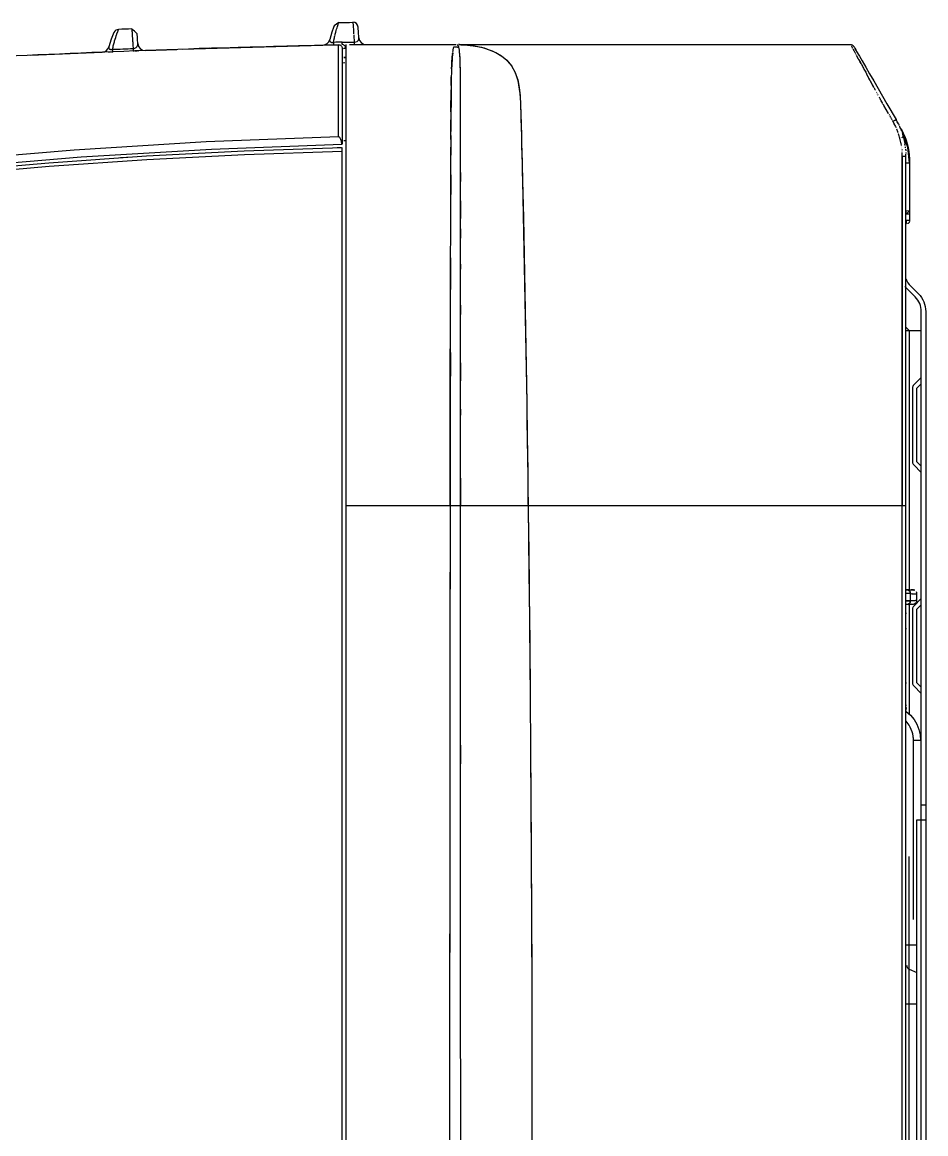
# Model space of a CAD drawing. Header units: millimetres. Extents: x 1291 to 5660, y 748 to 2981.
# Drawn here: x 2641.5 to 2764.1, y 1365.1 to 1515.9 of the extents above; entities that cross this region are included whole.
import ezdxf

# ---------------------------------------------------------------- set-up
doc = ezdxf.new("R2010")
doc.units = ezdxf.units.MM

msp = doc.modelspace()

# ---------------------------------------------------------------- linework, layer by layer
for p, q in [((2685.45, 1512.92), (2685.45, 1214.9)), ((2685.32, 1510.42), (2684.95, 1510.41)), ((2762.94, 1390.68), (2761.54, 1390.68)), ((2762.94, 1382.68), (2761.54, 1382.68))]:
    msp.add_line(p, q)
for points in [[(2654.43, 1514.57), (2654.48, 1514.69), (2654.52, 1514.79), (2654.55, 1514.87), (2654.57, 1514.93), (2654.59, 1514.96), (2654.59, 1514.97, 0.284727), (2653.97, 1514.56), (2653.87, 1514.32), (2653.61, 1513.66), (2653.29, 1512.62), (2653.27, 1512.51), (2653.29, 1512.41), (2653.32, 1512.36), (2653.37, 1512.31), (2653.4, 1512.29), (2653.44, 1512.28), (2653.46, 1512.27), (2653.49, 1512.26), (2653.54, 1512.26), (2653.67, 1512.26), (2653.73, 1512.26), (2653.79, 1512.27), (2653.82, 1512.43), (2653.85, 1512.58), (2653.88, 1512.73), (2653.95, 1513.02), (2654.02, 1513.28), (2654.06, 1513.41), (2654.13, 1513.65), (2654.2, 1513.87), (2654.26, 1514.08), (2654.32, 1514.26), (2654.35, 1514.34), (2654.38, 1514.42), (2654.39, 1514.46), (2654.41, 1514.5), (2654.42, 1514.53)], [(2684.95, 1512.92), (2684.95, 1512.94), (2684.95, 1513.25), (2685.76, 1513.25), (2686.57, 1513.25), (2686.81, 1513.27), (2686.98, 1513.33), (2687.08, 1513.41), (2687.15, 1513.5), (2687.21, 1513.67), (2687.22, 1513.85), (2687.16, 1514.64), (2687.12, 1515.13), (2687.11, 1515.3, 0.400604), (2686.4, 1515.95), (2686.4, 1515.94), (2686.4, 1515.93)], [(2663.21, 1512.29), (2682.31, 1512.85, 0.337907), (2683.25, 1513.61)], [(2667, 1512.41, 0.006167), (2620.33, 1510.31)], [(2642.63, 1511.47), (2652.36, 1511.88, 0.325766), (2653.28, 1512.62)], [(2653.72, 1511.93), (2653.8, 1511.94), (2653.8, 1512.03), (2653.79, 1512.27, -0.001278), (2656.57, 1512.38), (2656.58, 1512.13), (2656.58, 1512.04)], [(2657.21, 1513.04, 0.40506), (2658.24, 1512.11), (2662.51, 1512.26)], [(2667.03, 1512.42, -0.002646), (2684.44, 1512.9), (2682.83, 1512.85), (2681.22, 1512.8), (2679.33, 1512.75), (2677.44, 1512.69), (2675.64, 1512.64), (2673.84, 1512.58), (2672.31, 1512.54), (2670.81, 1512.5), (2669.74, 1512.47), (2668.72, 1512.45), (2668.12, 1512.43), (2667.6, 1512.42), (2667.31, 1512.42), (2667.21, 1512.41)], [(2760.95, 1214.9, 0.40885), (2761.45, 1215.4), (2761.45, 1497.98), (2761.45, 1498.03)], [(2761.43, 1481.09, 0.092202), (2762.08, 1480.16), (2763.15, 1479.09, -0.197761), (2764.14, 1476.68), (2764.14, 1224.08), (2763.54, 1224.08), (2763.54, 1476.68, 0.198333), (2762.72, 1478.67), (2761.31, 1480.08)], [(2763.54, 1467.73), (2762.52, 1466.71, 0.198635), (2762.34, 1466.29), (2762.34, 1456.28, 0.192002), (2762.52, 1455.86), (2763.54, 1454.83)], [(2763.54, 1437.73), (2762.52, 1436.7, 0.198635), (2762.34, 1436.28), (2762.34, 1426.28, 0.193935), (2762.52, 1425.86), (2763.54, 1424.83)], [(2761.45, 1224.32), (2762.45, 1224.49), (2762.48, 1224.32), (2762.55, 1223.9, 0.364703), (2763.54, 1225.09), (2762.94, 1225.09), (2762.94, 1407.69), (2764.14, 1407.69)], [(2761.54, 1387.97, 0.295632), (2761.9, 1387.42), (2762.94, 1386.95)]]:
    msp.add_lwpolyline(points, format="xyb")
for points in [[(2684.34, 1515.47), (2684.35, 1515.5), (2684.4, 1515.62), (2684.46, 1515.8), (2684.48, 1515.86), (2684.49, 1515.89), (2684.49, 1515.9), (2683.86, 1515.46), (2683.77, 1515.24), (2683.54, 1514.61), (2683.26, 1513.61), (2683.24, 1513.5), (2683.26, 1513.4), (2683.28, 1513.34), (2683.34, 1513.29), (2683.39, 1513.25), (2683.47, 1513.23), (2683.51, 1513.22), (2683.6, 1513.21), (2683.65, 1513.21), (2683.71, 1513.21), (2683.77, 1513.22), (2683.82, 1513.52), (2683.89, 1513.82), (2683.92, 1513.96), (2683.95, 1514.09)], [(2683.96, 1514.16), (2683.98, 1514.22), (2684.01, 1514.35), (2684.08, 1514.59), (2684.13, 1514.81), (2684.19, 1515.01), (2684.25, 1515.19), (2684.3, 1515.36), (2684.32, 1515.4), (2684.33, 1515.44)], [(2686.4, 1515.9), (2686.41, 1515.85), (2686.41, 1515.77), (2686.42, 1515.67), (2686.43, 1515.54), (2686.43, 1515.49), (2686.43, 1515.48)], [(2686.43, 1515.44), (2686.44, 1515.4), (2686.44, 1515.32), (2686.45, 1515.24), (2686.46, 1515.05), (2686.47, 1514.85), (2686.48, 1514.64), (2686.5, 1514.39)], [(2686.51, 1514.26), (2686.51, 1514.2)], [(2686.52, 1514.13), (2686.52, 1513.99), (2686.53, 1513.85), (2686.55, 1513.56), (2686.57, 1513.25), (2686.57, 1513.01), (2686.56, 1512.92)], [(2653.18, 1511.91), (2653.32, 1511.92)], [(2653.38, 1511.92), (2653.4, 1511.92), (2653.47, 1511.92)], [(2653.55, 1511.93), (2653.64, 1511.93)], [(2656.58, 1512.05), (2656.68, 1512.05)], [(2656.79, 1512.05), (2656.99, 1512.06), (2657.03, 1512.06), (2657.08, 1512.07)], [(2657.18, 1512.07), (2657.29, 1512.07)], [(2684.44, 1500.39), (2684.44, 1503.5), (2684.43, 1505.05), (2684.43, 1506.57), (2684.42, 1508.03), (2684.42, 1509.39), (2684.42, 1510.55), (2684.42, 1511.46), (2684.42, 1512.1), (2684.43, 1512.5), (2684.43, 1512.74), (2684.43, 1512.85), (2684.44, 1512.9), (2684.54, 1512.9), (2684.63, 1512.86), (2684.72, 1512.82), (2684.8, 1512.76), (2684.87, 1512.68), (2684.91, 1512.59), (2684.94, 1512.5), (2684.95, 1512.4), (2684.96, 1512.4), (2685.06, 1512.4), (2685.13, 1512.41)], [(2684.95, 1512.4), (2684.95, 1499.41), (2684.9, 1499.41)], [(2685.4, 1512.52), (2685.37, 1512.6), (2685.34, 1512.67), (2685.29, 1512.74), (2685.24, 1512.8), (2685.17, 1512.85), (2685.11, 1512.88), (2685.03, 1512.91), (2684.95, 1512.91)], [(2685.21, 1512.41), (2685.23, 1512.41), (2685.35, 1512.41), (2685.41, 1512.42)], [(2685.41, 1512.46), (2685.4, 1512.49)], [(2685.95, 1512.92), (2700.37, 1512.92)], [(2699.96, 1511.88), (2699.99, 1512.05), (2700.01, 1512.21), (2700.06, 1512.45), (2700.11, 1512.62), (2700.28, 1512.61), (2700.44, 1512.59), (2700.6, 1512.56), (2700.76, 1512.51), (2700.71, 1512.64), (2700.67, 1512.73), (2700.63, 1512.8)], [(2700.28, 1512.61), (2700.43, 1512.59)], [(2700.48, 1512.91), (2700.5, 1512.91), (2700.53, 1512.9)], [(2700.48, 1512.91), (2700.5, 1512.91), (2700.53, 1512.9), (2700.56, 1512.88), (2700.59, 1512.84), (2700.63, 1512.8), (2700.66, 1512.73), (2700.71, 1512.64), (2700.75, 1512.51), (2700.77, 1512.45), (2700.78, 1512.39)], [(2700.56, 1512.88), (2700.59, 1512.84)], [(2700.85, 1512.91), (2700.72, 1512.91), (2753.95, 1512.91), (2754.01, 1512.91), (2754.08, 1512.9), (2754.14, 1512.87), (2754.2, 1512.85), (2754.25, 1512.81), (2754.3, 1512.77), (2754.34, 1512.72), (2754.38, 1512.66), (2754.41, 1512.61), (2754.43, 1512.57), (2754.47, 1512.52), (2754.51, 1512.44), (2754.64, 1512.22), (2754.84, 1511.86), (2754.97, 1511.63), (2755.13, 1511.36), (2755.32, 1511.04), (2755.52, 1510.69), (2755.99, 1509.87), (2756.52, 1508.96), (2757.08, 1507.98), (2757.67, 1506.96), (2758.27, 1505.92), (2758.88, 1504.87), (2760.12, 1502.73)], [(2700.77, 1512.45), (2700.78, 1512.39), (2700.79, 1512.32), (2700.8, 1512.25), (2700.82, 1512.08), (2700.84, 1511.88), (2700.86, 1511.66), (2700.88, 1511.4), (2700.89, 1511.25), (2700.89, 1511.1), (2700.9, 1510.94), (2700.91, 1510.76), (2700.92, 1510.39), (2700.93, 1509.98), (2700.94, 1509.77), (2700.94, 1509.14), (2700.95, 1508.88), (2700.95, 1508.36), (2700.96, 1507.82)], [(2700.79, 1512.32), (2700.8, 1512.24), (2700.81, 1512.16), (2700.82, 1512.07)], [(2700.8, 1512.91), (2700.86, 1512.91)], [(2700.83, 1511.97), (2700.84, 1511.86), (2700.86, 1511.62), (2700.88, 1511.35), (2700.89, 1511.19), (2700.89, 1511.03), (2700.9, 1510.86), (2700.91, 1510.67), (2700.93, 1510.28), (2700.93, 1509.85), (2700.94, 1509.62), (2700.95, 1509.07), (2700.95, 1508.57), (2700.96, 1508.05), (2700.98, 1242.47)], [(2700.92, 1512.91), (2701.04, 1512.9), (2701.17, 1512.9), (2701.28, 1512.89), (2701.4, 1512.89), (2701.56, 1512.88), (2701.74, 1512.86), (2702.11, 1512.83), (2702.45, 1512.8), (2703.86, 1512.55), (2705.31, 1512.07), (2706.03, 1511.72), (2706.73, 1511.26), (2707.39, 1510.68), (2707.97, 1509.97), (2708.43, 1509.1), (2708.76, 1508.13), (2708.96, 1507.07), (2709.08, 1505.94), (2709.15, 1504.74), (2709.19, 1503.58), (2709.2, 1503.05), (2709.22, 1502.5), (2709.23, 1501.92), (2709.25, 1501.35), (2709.26, 1500.81), (2709.27, 1500.29), (2709.29, 1499.74), (2709.3, 1499.15), (2709.33, 1497.93), (2709.36, 1496.72), (2709.41, 1494.39), (2709.47, 1492.09), (2709.52, 1489.77), (2709.57, 1487.45), (2709.66, 1482.81), (2709.79, 1475.86), (2709.84, 1473.56), (2709.88, 1471.26), (2709.92, 1468.93), (2709.99, 1464.27), (2710.05, 1459.68), (2710.08, 1457.38), (2710.12, 1455.04), (2710.15, 1452.68), (2710.18, 1450.35)], [(2700.98, 1512.91), (2701.12, 1512.9), (2701.37, 1512.89), (2701.53, 1512.88), (2701.72, 1512.86), (2701.93, 1512.85), (2702.31, 1512.81), (2702.68, 1512.77), (2704.23, 1512.46), (2705.79, 1511.85), (2706.55, 1511.39), (2707.28, 1510.79), (2707.93, 1510.03), (2708.43, 1509.11), (2708.77, 1508.05), (2708.98, 1506.88), (2709.05, 1506.28), (2709.09, 1505.65), (2709.13, 1505), (2709.16, 1504.34), (2709.18, 1503.72), (2709.2, 1503.14), (2709.21, 1502.55), (2709.23, 1501.92), (2709.26, 1500.73), (2709.29, 1499.55), (2709.32, 1498.25), (2709.36, 1496.92), (2709.38, 1495.65), (2709.41, 1494.4), (2709.53, 1489.39), (2709.63, 1484.36), (2709.68, 1481.85), (2709.77, 1476.83), (2709.82, 1474.33), (2709.86, 1471.84), (2709.91, 1469.33), (2709.95, 1466.81), (2709.98, 1464.29), (2710.02, 1461.79), (2710.06, 1459.31), (2710.1, 1456.81), (2710.13, 1454.26), (2710.16, 1451.72), (2710.19, 1449.21), (2710.22, 1446.71), (2710.26, 1444.21), (2710.46, 1424.14), (2710.59, 1404.07), (2710.64, 1394.04), (2710.67, 1384.01), (2710.69, 1373.95), (2710.7, 1363.91)], [(2753.99, 1512.85), (2753.98, 1512.85)], [(2754.01, 1512.91), (2754.07, 1512.9), (2754.14, 1512.88), (2754.19, 1512.85), (2754.25, 1512.81), (2754.3, 1512.76)], [(2754.06, 1512.72), (2754.05, 1512.72)], [(2754.15, 1512.56), (2754.13, 1512.6), (2754.11, 1512.63), (2754.09, 1512.66), (2754.07, 1512.69)], [(2754.22, 1512.44), (2754.19, 1512.48), (2754.17, 1512.52)], [(2754.22, 1512.44), (2754.19, 1512.48)], [(2754.64, 1511.66), (2754.6, 1511.73), (2754.57, 1511.81), (2754.53, 1511.87), (2754.43, 1512.07), (2754.4, 1512.13), (2754.36, 1512.18), (2754.34, 1512.24), (2754.3, 1512.29), (2754.27, 1512.34)], [(2754.43, 1512.07), (2754.39, 1512.13)], [(2754.51, 1512.44), (2754.63, 1512.22), (2754.84, 1511.86), (2754.97, 1511.63), (2755.14, 1511.36)], [(2685.13, 1510.42), (2685.1, 1510.41)], [(2685.15, 1511.21), (2685.45, 1511.21)], [(2685.43, 1511.1), (2685.15, 1511.11)], [(2699.92, 1511.58), (2699.93, 1511.69), (2699.95, 1511.79), (2699.94, 1511.69), (2699.92, 1511.58), (2699.91, 1511.47), (2699.89, 1511.24), (2699.87, 1511), (2699.85, 1510.87), (2699.85, 1510.73), (2699.83, 1510.45), (2699.81, 1510.13), (2699.79, 1509.63), (2699.77, 1509.1), (2699.75, 1508.53), (2699.74, 1507.96), (2699.73, 1507.36), (2699.73, 1506.76), (2699.72, 1505.82), (2699.72, 1504.91), (2699.71, 1503.8), (2699.71, 1502.71)], [(2699.79, 1509.63), (2699.81, 1510.14), (2699.83, 1510.44), (2699.84, 1510.73), (2699.86, 1511), (2699.89, 1511.25), (2699.91, 1511.47)], [(2754.6, 1511.73), (2754.56, 1511.81)], [(2754.72, 1511.51), (2754.68, 1511.59)], [(2755.08, 1510.85), (2755.02, 1510.94), (2754.76, 1511.44), (2754.8, 1511.35)], [(2754.85, 1511.27), (2754.81, 1511.35)], [(2754.98, 1511.02), (2754.94, 1511.11), (2754.89, 1511.19)], [(2755.03, 1510.94), (2755.07, 1510.85), (2755.27, 1510.49), (2755.34, 1510.36), (2755.4, 1510.24), (2755.47, 1510.11), (2755.54, 1509.98), (2755.62, 1509.85), (2755.69, 1509.71), (2755.76, 1509.57), (2755.83, 1509.44), (2755.91, 1509.3), (2755.99, 1509.16), (2756.06, 1509.02), (2756.09, 1508.97), (2756.12, 1508.92), (2757.11, 1507.09), (2756.69, 1507.86), (2756.66, 1507.91)], [(2755.34, 1510.36), (2755.27, 1510.49), (2755.2, 1510.61)], [(2755.52, 1510.69), (2755.99, 1509.87), (2756.52, 1508.96), (2757.08, 1507.98), (2757.67, 1506.96)], [(2699.73, 1507.36), (2699.74, 1507.96), (2699.75, 1508.53)], [(2700.96, 1507.52), (2700.96, 1507.25)], [(2756.22, 1508.72), (2756.19, 1508.77)], [(2756.33, 1508.52), (2756.3, 1508.57), (2756.28, 1508.62), (2756.31, 1508.57)], [(2756.54, 1508.14), (2756.42, 1508.36)], [(2756.51, 1508.2), (2756.48, 1508.25), (2756.45, 1508.3)], [(2756.63, 1507.97), (2756.6, 1508.03)], [(2756.75, 1507.74), (2756.73, 1507.8)], [(2756.79, 1507.69), (2756.76, 1507.74)], [(2756.98, 1507.33), (2756.95, 1507.39)], [(2699.71, 1503.8), (2699.71, 1504.91), (2699.72, 1505.82), (2699.73, 1506.76)], [(2700.96, 1505.86), (2700.97, 1505.57)], [(2757.08, 1507.14), (2757.05, 1507.21)], [(2757.19, 1506.96), (2757.15, 1507.02)], [(2757.24, 1506.85), (2757.22, 1506.9), (2757.18, 1506.96)], [(2757.31, 1506.73), (2757.29, 1506.77), (2757.27, 1506.81)], [(2757.49, 1506.4), (2757.47, 1506.44)], [(2757.6, 1506.19), (2757.58, 1506.24)], [(2757.69, 1506.03), (2757.67, 1506.07), (2757.64, 1506.11)], [(2757.69, 1506.03), (2757.67, 1506.07)], [(2758.27, 1505.92), (2758.88, 1504.87)], [(2700.96, 1504.94), (2700.97, 1504.35)], [(2757.88, 1505.69), (2757.85, 1505.73), (2757.84, 1505.76), (2757.92, 1505.61)], [(2757.9, 1505.65), (2757.86, 1505.73)], [(2758.02, 1505.43), (2758.01, 1505.47), (2757.98, 1505.5), (2757.96, 1505.53)], [(2758.32, 1504.9), (2758.3, 1504.93), (2758.06, 1505.35)], [(2758.11, 1505.28), (2758.08, 1505.32)], [(2758.14, 1505.21), (2758.13, 1505.25)], [(2758.26, 1505), (2758.24, 1505.04)], [(2758.38, 1504.8), (2758.36, 1504.83)], [(2758.44, 1504.7), (2758.42, 1504.73), (2758.4, 1504.76)], [(2758.49, 1504.61), (2758.47, 1504.66)], [(2759.09, 1503.55), (2758.47, 1504.65)], [(2758.68, 1504.29), (2758.65, 1504.34)], [(2758.7, 1504.25), (2758.67, 1504.29)], [(2758.78, 1504.11), (2758.76, 1504.16)], [(2758.92, 1503.88), (2758.88, 1503.92), (2758.86, 1503.97), (2758.83, 1504.02)], [(2758.96, 1503.79), (2758.94, 1503.83)], [(2759.01, 1503.69), (2758.98, 1503.74)], [(2759.09, 1503.55), (2759.07, 1503.6)], [(2759.22, 1503.32), (2759.2, 1503.37), (2759.17, 1503.42)], [(2759.3, 1503.18), (2759.28, 1503.23)], [(2759.37, 1503.05), (2759.35, 1503.1), (2759.32, 1503.14)], [(2759.35, 1503.09), (2759.33, 1503.14)], [(2759.43, 1502.96), (2759.4, 1503)], [(2759.58, 1502.69), (2759.55, 1502.73), (2759.48, 1502.86)], [(2699.7, 1500.05), (2699.7, 1500.59), (2699.71, 1502.71), (2699.7, 1501.91)], [(2699.71, 1501.91), (2699.7, 1501.12)], [(2700.97, 1501.57), (2700.97, 1501.37)], [(2759.58, 1502.69), (2759.56, 1502.73)], [(2759.66, 1502.55), (2759.63, 1502.6)], [(2759.7, 1502.48), (2759.68, 1502.5), (2759.99, 1502.67), (2760.11, 1502.73), (2760.12, 1502.71), (2760.14, 1502.69), (2760.15, 1502.67)], [(2759.89, 1502.13), (2759.68, 1502.5)], [(2759.84, 1502.22), (2759.82, 1502.25)], [(2759.87, 1502.15), (2759.86, 1502.18)], [(2760.06, 1501.78), (2759.87, 1502.16)], [(2759.99, 1501.92), (2759.98, 1501.94)], [(2760.14, 1502.69), (2760.12, 1502.71), (2760.11, 1502.73), (2759.99, 1502.67)], [(2760.02, 1501.88), (2760, 1501.9)], [(2760.05, 1501.8), (2760.04, 1501.83), (2760.03, 1501.85)], [(2760.05, 1501.81), (2760.04, 1501.83)], [(2760.11, 1501.69), (2760.09, 1501.71)], [(2760.14, 1501.61), (2760.12, 1501.64)], [(2760.16, 1502.65), (2760.15, 1502.67)], [(2760.18, 1501.52), (2760.16, 1501.54)], [(2760.19, 1502.6), (2760.2, 1502.58), (2760.22, 1502.55)], [(2760.23, 1502.53), (2760.22, 1502.56), (2760.2, 1502.57)], [(2760.36, 1501.05), (2760.21, 1501.45)], [(2760.23, 1501.37), (2760.23, 1501.4), (2760.22, 1501.42)], [(2760.24, 1502.5), (2760.26, 1502.48)], [(2760.26, 1501.33), (2760.25, 1501.35)], [(2760.27, 1502.45), (2760.28, 1502.43), (2760.3, 1502.4)], [(2760.46, 1502.14), (2760.37, 1502.3), (2760.28, 1502.45)], [(2760.31, 1502.37), (2760.32, 1502.34), (2760.34, 1502.32)], [(2760.37, 1502.27), (2760.36, 1502.29)], [(2760.41, 1502.18), (2760.43, 1502.14), (2760.45, 1502.11)], [(2760.48, 1502.05), (2760.49, 1502.02)], [(2760.55, 1501.9), (2760.53, 1501.92)], [(2760.58, 1501.83), (2760.59, 1501.79), (2760.6, 1501.75), (2760.63, 1501.72), (2760.64, 1501.68), (2760.66, 1501.64)], [(2760.68, 1501.57), (2760.67, 1501.61)], [(2760.67, 1501.61), (2760.68, 1501.57), (2760.7, 1501.53)], [(2760.75, 1501.42), (2760.73, 1501.46), (2760.75, 1501.42), (2760.77, 1501.38)], [(2760.8, 1501.3), (2760.81, 1501.26), (2760.83, 1501.22), (2760.85, 1501.17)], [(2760.82, 1501.5), (2760.82, 1501.51), (2760.81, 1501.51), (2760.81, 1501.51)], [(2760.88, 1501.38), (2760.87, 1501.4), (2760.84, 1501.46)], [(2761.46, 1496.87), (2761.95, 1496.87), (2761.73, 1498.93), (2761.1, 1500.91), (2760.87, 1501.4), (2760.87, 1501.4), (2761.1, 1500.91)], [(2761.09, 1500.93), (2761.08, 1500.96), (2761.06, 1500.99), (2761.05, 1501.02), (2761.04, 1501.04), (2760.99, 1501.14), (2760.94, 1501.24), (2760.92, 1501.29), (2760.91, 1501.33), (2760.9, 1501.35), (2760.89, 1501.37)], [(2631.88, 1496.2), (2649.51, 1497.66), (2667.19, 1498.73), (2684.9, 1499.41), (2684.88, 1499.53), (2684.86, 1499.66), (2684.83, 1499.79), (2684.8, 1499.91), (2684.77, 1500.01), (2684.73, 1500.1), (2684.68, 1500.19), (2684.63, 1500.28), (2684.6, 1500.31), (2684.57, 1500.33), (2684.53, 1500.36), (2684.5, 1500.38), (2684.48, 1500.39), (2684.44, 1500.39), (2666.49, 1499.7), (2648.59, 1498.6), (2630.73, 1497.1)], [(2685.15, 1499.88), (2685.45, 1499.88)], [(2699.7, 1500.58), (2699.7, 1500.05), (2699.7, 1498.98), (2699.69, 1497.9)], [(2760.31, 1501.17), (2760.31, 1501.2)], [(2760.35, 1501.08), (2760.34, 1501.11)], [(2760.38, 1501), (2760.37, 1501.03), (2760.36, 1501.05), (2760.36, 1501.08)], [(2760.47, 1500.75), (2760.46, 1500.77), (2760.45, 1500.8)], [(2760.48, 1500.7), (2760.48, 1500.73)], [(2760.85, 1499.21), (2760.84, 1499.24), (2760.48, 1500.72)], [(2760.51, 1500.63), (2760.49, 1500.68)], [(2760.54, 1500.5), (2760.53, 1500.53)], [(2760.58, 1500.37), (2760.57, 1500.4)], [(2760.59, 1500.35), (2760.58, 1500.37)], [(2760.61, 1500.25), (2760.61, 1500.28)], [(2760.64, 1500.15), (2760.64, 1500.18)], [(2760.67, 1500.05), (2760.66, 1500.08)], [(2760.68, 1499.98), (2760.68, 1500)], [(2760.71, 1499.88), (2760.71, 1499.91)], [(2760.89, 1501.05), (2760.88, 1501.09)], [(2760.96, 1500.32), (2760.94, 1500.32), (2760.92, 1500.29), (2760.89, 1500.27), (2760.92, 1500.3), (2760.94, 1500.31), (2760.96, 1500.33), (2760.99, 1500.35)], [(2760.92, 1500.96), (2760.93, 1500.92), (2760.98, 1500.76), (2761.04, 1500.6), (2761.09, 1500.42), (2761.13, 1500.25)], [(2761.04, 1500.41), (2761.02, 1500.38), (2760.99, 1500.35)], [(2761.04, 1500.59), (2761.09, 1500.42), (2761.13, 1500.26), (2761.18, 1500.07), (2761.22, 1499.89), (2761.3, 1499.49)], [(2761.04, 1500.41), (2761.06, 1500.44)], [(2761.14, 1500.67), (2761.14, 1500.64), (2761.13, 1500.58), (2761.12, 1500.55), (2761.1, 1500.52), (2761.09, 1500.48)], [(2761.09, 1500.48), (2761.1, 1500.52)], [(2761.1, 1500.9), (2761.1, 1500.91), (2761.3, 1500.43), (2761.47, 1499.94), (2761.62, 1499.44), (2761.74, 1498.93), (2761.83, 1498.42), (2761.9, 1497.91), (2761.94, 1497.39), (2761.95, 1496.87), (2761.95, 1488.98)], [(2761.1, 1500.9), (2761.11, 1500.9)], [(2761.13, 1500.8), (2761.14, 1500.78)], [(2761.14, 1500.76), (2761.14, 1500.75), (2761.14, 1500.66), (2761.14, 1500.64), (2761.13, 1500.62), (2761.13, 1500.58)], [(2684.95, 1498.42), (2671.67, 1497.95), (2658.41, 1497.26), (2645.17, 1496.35), (2631.95, 1495.21), (2618.77, 1493.86), (2605.6, 1492.27), (2592.46, 1490.47), (2579.34, 1488.44), (2578.32, 1488.26), (2577.32, 1488.03), (2576.32, 1487.76), (2575.34, 1487.45), (2574.37, 1487.11), (2573.42, 1486.72)], [(2684.95, 1214.9), (2684.95, 1498.91), (2671.66, 1498.44), (2658.39, 1497.75), (2645.15, 1496.84), (2631.93, 1495.7)], [(2684.87, 1498.91), (2684.26, 1498.89)], [(2699.59, 1450.35), (2699.6, 1454.3), (2699.61, 1458.24), (2699.61, 1464.68), (2699.68, 1492.55), (2699.69, 1495.22), (2699.69, 1497.91), (2699.7, 1498.98)], [(2760.78, 1499.56), (2760.77, 1499.58), (2760.77, 1499.61), (2760.77, 1499.63)], [(2760.79, 1499.51), (2760.78, 1499.53)], [(2760.86, 1499.12), (2760.85, 1499.14)], [(2760.89, 1498.89), (2760.89, 1498.91)], [(2760.91, 1498.76), (2760.9, 1498.78)], [(2760.92, 1498.63), (2760.91, 1498.66)], [(2760.92, 1498.58), (2760.92, 1498.61)], [(2760.92, 1498.53), (2760.92, 1498.56)], [(2760.94, 1498.32), (2760.93, 1498.34)], [(2761.26, 1499.69), (2761.3, 1499.5), (2761.3, 1499.45)], [(2761.31, 1499.41), (2761.32, 1499.37), (2761.32, 1499.32), (2761.33, 1499.28)], [(2761.32, 1499.32), (2761.32, 1499.36)], [(2761.34, 1499.19), (2761.35, 1499.15), (2761.35, 1499.11)], [(2761.38, 1498.92), (2761.38, 1498.98)], [(2761.39, 1498.83), (2761.4, 1498.79)], [(2761.41, 1498.7), (2761.4, 1498.74)], [(2761.41, 1498.7), (2761.41, 1498.65)], [(2761.42, 1498.61), (2761.42, 1498.56), (2761.42, 1498.51)], [(2761.43, 1498.28), (2761.44, 1498.23)], [(2656.48, 1497.63), (2654.87, 1497.53)], [(2700.97, 1496.83), (2700.98, 1494.31)], [(2760.95, 1281.9), (2760.95, 1483.48), (2760.95, 1483.86), (2760.94, 1498.24)], [(2760.95, 1498.11), (2760.94, 1498.13)], [(2761.45, 1497.73), (2760.95, 1497.73), (2760.94, 1450.35)], [(2760.95, 1497.95), (2760.95, 1497.97)], [(2761.44, 1498.18), (2761.45, 1498.13)], [(2699.69, 1495.22), (2699.68, 1492.55)], [(2700.97, 1493.04), (2700.98, 1490.46)], [(2699.67, 1488.26), (2699.67, 1490.4)], [(2700.98, 1490.55), (2700.98, 1489.31)], [(2761.45, 1490.38), (2761.95, 1490.37), (2761.82, 1490.21), (2761.5, 1489.88), (2761.49, 1490.24), (2761.46, 1490.38)], [(2761.95, 1489.88), (2761.5, 1489.88)], [(2761.93, 1490.02), (2761.94, 1490.01)], [(2700.98, 1487.91), (2700.98, 1486.63)], [(2761.95, 1489.05), (2761.5, 1489.05), (2761.49, 1488.69), (2761.46, 1488.54)], [(2761.55, 1488.55), (2761.52, 1488.55), (2761.51, 1488.54)], [(2761.54, 1488.55), (2761.54, 1488.55)], [(2761.76, 1488.65), (2761.73, 1488.63), (2761.71, 1488.62), (2761.69, 1488.6)], [(2761.69, 1488.6), (2761.71, 1488.61)], [(2761.75, 1488.64), (2761.76, 1488.65), (2761.79, 1488.67)], [(2761.9, 1488.82), (2761.89, 1488.81), (2761.88, 1488.79), (2761.87, 1488.77), (2761.85, 1488.75), (2761.83, 1488.72), (2761.79, 1488.68)], [(2761.92, 1488.88), (2761.92, 1488.86), (2761.91, 1488.84), (2761.92, 1488.86)], [(2699.66, 1483.98), (2699.65, 1479.68)], [(2700.98, 1483.09), (2700.99, 1482.45)], [(2700.98, 1477.55), (2700.99, 1476.27)], [(2699.63, 1471.11), (2699.64, 1475.4)], [(2763.54, 1474.08), (2761.93, 1474.08), (2761.45, 1474.57)], [(2761.91, 1474.08), (2761.89, 1474.09), (2761.82, 1474.08), (2761.56, 1474.08), (2761.54, 1474.08)], [(2761.9, 1474.08), (2761.9, 1438.88)], [(2699.63, 1471.11), (2699.61, 1464.67), (2699.61, 1458.25), (2699.59, 1449.67), (2699.58, 1441.09), (2699.57, 1436.8), (2699.56, 1423.94), (2699.54, 1411.08), (2699.53, 1398.21), (2699.52, 1381.06), (2699.52, 1347.13)], [(2700.99, 1469.73), (2700.99, 1467.28)], [(2763.54, 1455.68), (2762.94, 1456.28), (2762.94, 1466.29), (2763.54, 1466.88)], [(2700.99, 1463.42), (2701, 1462.59)], [(2700.99, 1454.08), (2701, 1450.35)], [(2685.45, 1450.35), (2699.98, 1450.35), (2700.35, 1450.35), (2700.7, 1450.35), (2761.45, 1450.35)], [(2699.59, 1450.35), (2699.59, 1447.95), (2699.58, 1446.75), (2699.58, 1445.55), (2699.58, 1444.34), (2699.58, 1441.93), (2699.57, 1440.73), (2699.57, 1439.52), (2699.57, 1438.31), (2699.57, 1434.68), (2699.56, 1433.47), (2699.56, 1431.04), (2699.56, 1429.83), (2699.56, 1427.39), (2699.55, 1426.17), (2699.55, 1423.73), (2699.55, 1422.51), (2699.55, 1418.84), (2699.54, 1417.61), (2699.54, 1413.92), (2699.54, 1412.7), (2699.54, 1407.77), (2699.53, 1406.53), (2699.53, 1401.58), (2699.53, 1400.34), (2699.53, 1392.87), (2699.52, 1391.63), (2699.52, 1381.61), (2699.52, 1380.35)], [(2710.18, 1450.35), (2710.29, 1441.27), (2710.39, 1431.91), (2710.56, 1409.73), (2710.66, 1387.07), (2710.7, 1363.91), (2710.66, 1340.75), (2710.56, 1318.08), (2710.39, 1295.9), (2710.33, 1289.7), (2710.26, 1283.62), (2710.13, 1273.59), (2709.99, 1263.54), (2709.91, 1258.52), (2709.82, 1253.5), (2709.73, 1248.48)], [(2701, 1449.06), (2701, 1449.71)], [(2761.98, 1438.88), (2761.9, 1438.89), (2761.45, 1438.89), (2761.73, 1438.89), (2761.97, 1438.73), (2762.08, 1438.39), (2761.45, 1438.4)], [(2762.27, 1436.94), (2761.73, 1436.93), (2761.98, 1437.08), (2762.08, 1437.43), (2762.08, 1438.39), (2761.98, 1438.74), (2761.73, 1438.89), (2762.27, 1438.88), (2762.46, 1438.87), (2762.46, 1438.88), (2762.28, 1438.88), (2762.18, 1438.88)], [(2762.21, 1438.39), (2762.22, 1438.38), (2762.81, 1438.38)], [(2762.33, 1438.38), (2762.31, 1438.39)], [(2762.65, 1438.83), (2762.47, 1438.87)], [(2762.53, 1438.38), (2762.54, 1438.38)], [(2762.76, 1438.38), (2762.75, 1438.38)], [(2762.94, 1438.44), (2762.92, 1438.51), (2762.89, 1438.62)], [(2762.08, 1437.43), (2761.45, 1437.42), (2762.08, 1437.43), (2762.09, 1437.43), (2762.1, 1437.43), (2762.7, 1437.44)], [(2762.9, 1437.44), (2762.73, 1437.44), (2762.45, 1437.43), (2762.08, 1437.43), (2761.97, 1437.08), (2761.73, 1436.93), (2761.45, 1436.93)], [(2761.78, 1436.93), (2761.84, 1436.94), (2762.36, 1436.94), (2762.42, 1436.95)], [(2761.9, 1436.93), (2761.9, 1421.99)], [(2762.05, 1436.94), (2762.18, 1436.94)], [(2762.47, 1437.43), (2762.48, 1437.44)], [(2762.47, 1436.95), (2762.89, 1437.2)], [(2763.54, 1425.68), (2762.94, 1426.28), (2762.94, 1436.28), (2763.54, 1436.88)], [(2761.54, 1435.8), (2761.45, 1435.71)], [(2761.45, 1433.58), (2761.54, 1433.67)], [(2761.45, 1426.28), (2761.54, 1426.28)], [(2761.54, 1423.19), (2761.5, 1423.19), (2761.45, 1423.2)], [(2761.45, 1422.6), (2761.47, 1422.59), (2761.48, 1422.59), (2761.54, 1422.93)], [(2701.01, 1420.8), (2701, 1421.45)], [(2761.38, 1422.5), (2761.5, 1422.4), (2762.07, 1421.9), (2762.55, 1421.31), (2762.94, 1420.66), (2763.22, 1419.94), (2763.39, 1419.2), (2763.45, 1418.44), (2763.33, 1418.43), (2762.47, 1418.43)], [(2762.47, 1394.16), (2762.47, 1418.59), (2762.47, 1418.67), (2762.46, 1418.75), (2762.45, 1418.9), (2762.43, 1419.05), (2762.37, 1419.35), (2762.29, 1419.63), (2762.17, 1419.96), (2762.03, 1420.28), (2761.89, 1420.51), (2761.75, 1420.72), (2761.49, 1421.06)], [(2760.95, 1418.71), (2760.95, 1419.18)], [(2701, 1417.83), (2701.01, 1415.27)], [(2764.14, 1409.69), (2763.54, 1409.69)], [(2762.94, 1326.95), (2761.9, 1327.43), (2761.9, 1402.69)]]:
    msp.add_lwpolyline(points)
for centre, radius, start, end in [((2440.06, 12039.96), 10526.9, 271.330481, 271.340859), ((2762.46, 1438.45), 0.426, 65.1293, 89.8131)]:
    msp.add_arc(centre, radius, start, end)
for points, knots in [([(2656.39, 1515.02), (2656.39, 1515.01), (2656.39, 1515.01), (2656.39, 1515.01), (2656.39, 1515), (2656.39, 1515), (2656.39, 1515), (2656.39, 1514.98), (2656.4, 1514.96), (2656.4, 1514.94), (2656.4, 1514.92), (2656.4, 1514.89), (2656.4, 1514.87), (2656.4, 1514.83), (2656.41, 1514.8), (2656.41, 1514.77), (2656.41, 1514.73), (2656.41, 1514.69), (2656.42, 1514.65), (2656.42, 1514.62), (2656.42, 1514.6), (2656.42, 1514.58), (2656.42, 1514.53), (2656.43, 1514.48), (2656.43, 1514.43), (2656.43, 1514.4), (2656.44, 1514.37), (2656.44, 1514.34), (2656.44, 1514.28), (2656.44, 1514.22), (2656.45, 1514.16), (2656.45, 1514.1), (2656.46, 1514.03), (2656.46, 1513.96), (2656.47, 1513.89), (2656.47, 1513.82), (2656.48, 1513.75), (2656.48, 1513.67), (2656.49, 1513.59), (2656.49, 1513.51), (2656.5, 1513.42), (2656.5, 1513.34), (2656.51, 1513.25), (2656.51, 1513.21), (2656.51, 1513.16), (2656.52, 1513.11), (2656.52, 1513.07), (2656.52, 1513.02), (2656.53, 1512.98), (2656.53, 1512.88), (2656.54, 1512.78), (2656.55, 1512.68), (2656.55, 1512.58), (2656.56, 1512.48), (2656.57, 1512.38), (2656.65, 1512.39), (2656.73, 1512.4), (2656.81, 1512.42), (2656.86, 1512.44), (2656.92, 1512.47), (2656.98, 1512.5), (2657.01, 1512.53), (2657.04, 1512.56), (2657.07, 1512.59), (2657.1, 1512.62), (2657.12, 1512.65), (2657.14, 1512.68), (2657.16, 1512.74), (2657.18, 1512.8), (2657.2, 1512.86), (2657.2, 1512.92), (2657.21, 1512.98), (2657.21, 1513.04), (2657.19, 1513.29), (2657.17, 1513.53), (2657.16, 1513.78), (2657.15, 1513.93), (2657.14, 1514.08), (2657.12, 1514.24), (2657.12, 1514.29), (2657.12, 1514.34), (2657.11, 1514.39), (2656.87, 1514.61), (2656.63, 1514.82), (2656.39, 1515.04), (2655.79, 1515.02), (2655.19, 1515), (2654.59, 1514.97)], [0, 0, 0, 0, 1, 1, 1, 2, 2, 2, 3, 3, 3, 4, 4, 4, 5, 5, 5, 6, 6, 6, 7, 7, 7, 8, 8, 8, 9, 9, 9, 10, 10, 10, 11, 11, 11, 12, 12, 12, 13, 13, 13, 14, 14, 14, 15, 15, 15, 16, 16, 16, 17, 17, 17, 18, 18, 18, 19, 19, 19, 20, 20, 20, 21, 21, 21, 22, 22, 22, 23, 23, 23, 24, 24, 24, 25, 25, 25, 26, 26, 26, 27, 27, 27, 28, 28, 28, 29, 29, 29, 29]), ([(2684.95, 1513.25), (2684.56, 1513.24), (2684.16, 1513.23), (2683.77, 1513.22), (2683.77, 1513.14), (2683.77, 1513.05), (2683.77, 1512.97), (2683.77, 1512.94), (2683.77, 1512.91), (2683.77, 1512.88)], [0, 0, 0, 0, 1, 1, 1, 2, 2, 2, 3, 3, 3, 3]), ([(2762.89, 1437.21), (2762.9, 1437.24), (2762.91, 1437.28), (2762.92, 1437.31), (2762.93, 1437.33), (2762.93, 1437.35), (2762.94, 1437.38), (2762.94, 1437.71), (2762.95, 1438.04), (2762.95, 1438.38), (2762.95, 1438.46), (2762.93, 1438.54), (2762.9, 1438.61)], [0, 0, 0, 0, 1, 1, 1, 2, 2, 2, 3, 3, 3, 4, 4, 4, 4])]:
    msp.add_open_spline(points, degree=3, knots=knots)
for points in [[(2687.22, 1513.85), (2687.25, 1513.32), (2687.68, 1512.92), (2688.21, 1512.92)], [(2762.46, 1436.95), (2762.58, 1436.95), (2762.7, 1437), (2762.79, 1437.07)], [(2762.93, 1437.31), (2762.95, 1437.36), (2762.95, 1437.4), (2762.95, 1437.44)]]:
    msp.add_open_spline(points, degree=3)

doc.saveas('drawing.dxf')
